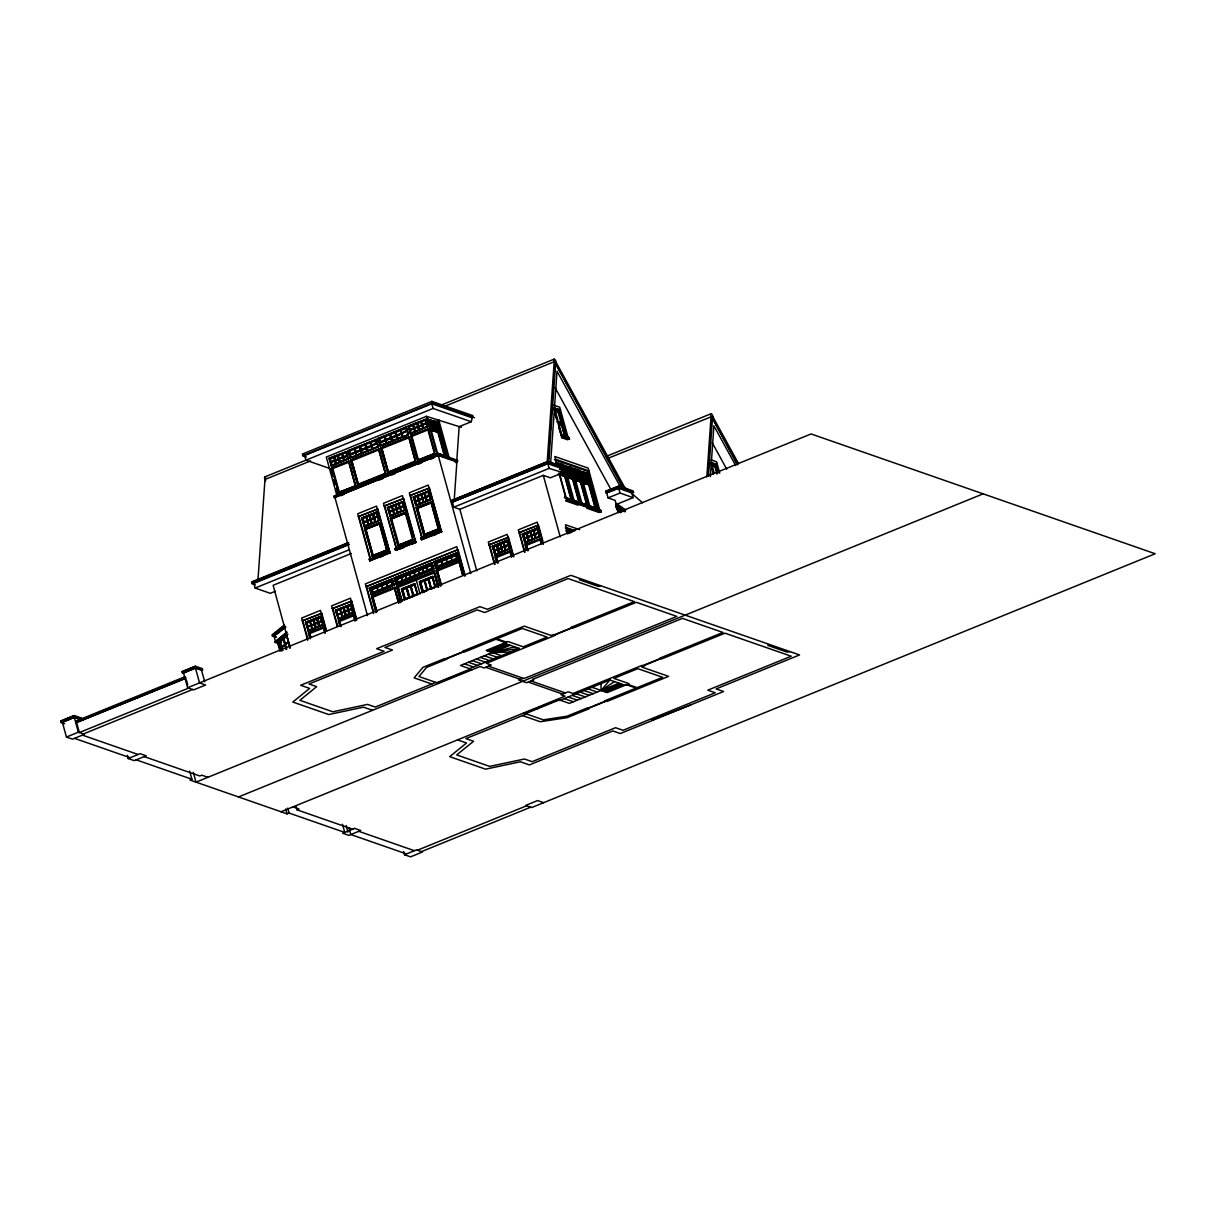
<?xml version="1.0" encoding="UTF-8"?>
<svg xmlns="http://www.w3.org/2000/svg" width="1216" height="1216" viewBox="0 0 1216 1216"><rect width="100%" height="100%" fill="white"/><g stroke="black" fill="none" stroke-linecap="round" stroke-linejoin="round"><path stroke-width="1.5" d="M257.868 581.415L264.966 479.484L310.536 460.925M454.237 499.806L456.882 461.928L438.246 455.453L334.947 497.496L367.49 615.63M455.286 462.582L457.474 461.685L457.566 460.378L436.62 452.975M457.566 460.378L456.775 460.697L459.146 426.664L471.261 421.739L472.842 415.614L431.878 401.356L302.374 454.07L302.845 455.772L306.356 457.003M547.215 461.806L554.192 361.745L443.764 406.706M548.112 462.597L548.492 457.003M549.009 449.555L549.662 440.238M550.179 432.774L550.833 423.457M551.486 414.139L552.125 404.822M552.657 397.374L553.295 388.056M553.949 378.738L554.602 369.421M548.705 462.354L555.59 363.584L622.987 487.89M550.59 463.433L557.019 371.199L621.406 488.68M706.861 476.778L711.056 416.358A2.386 0.882 67.9 0 1 711.238 413.79A2.386 0.882 67.9 0 1 713.017 416.921L713.062 417.407A2.386 0.882 67.9 0 1 711.254 416.784L607.65 458.462M708.274 469.847L709.08 458.493M709.597 450.923L710.266 441.454M710.782 433.884L711.406 425.098M708.442 475.973L712.454 418.198L737.246 464.755M710.357 476.642L713.898 425.813L735.665 465.515M600.962 683.65L601.145 690.46L609.9 680.002L625.085 685.292M284.468 624.781L272.065 634.828L272.369 635.892L275.865 637.108M274.147 634.311L282.568 627.502M272.369 635.892L284.757 625.845M284.757 626.878L272.946 636.424L284.574 626.24M285.441 626.909L273.995 636.166L275.409 641.288M277.43 633.749L285.851 626.924M286.839 632.016L275.318 641.759M286.824 632.442L274.892 641.866L278.601 643.933M275.135 642.717L286.778 633.278M279.908 651.153L277.415 642.154L287.964 634.311M279.984 641.592C290.837 628.52 269.83 655.439 285.106 644.526L283.526 638.719L286.961 636.226L283.526 638.719M281.504 647.155L285.106 644.526M288.101 641.82L285.046 644.282L288.496 641.79L286.566 636.257M282.462 650.59L281.686 647.809L288.283 642.474L289.818 648.037M601.145 690.46L614.46 681.583M302.845 455.772L432.349 403.058L474.498 417.726M471.55 417.605L431.771 403.758L304.638 455.498L305.93 460.18L330.235 468.646M264.89 476.885L433.063 408.439L471.261 421.739M440.177 405.521L554.116 359.146M461.472 427.333L426.436 416.328L326.314 457.079L336.938 495.642L342.213 493.483M328.898 458.402L346.438 451.653L348.49 459.101L331.451 466.032L328.898 458.402L346.438 451.653M347.913 450.665L350.466 458.295L347.913 450.665L376.474 439.417L378.526 446.88L352.23 457.581M377.963 438.429L380.517 446.059L377.963 438.429L406.022 427.014L408.166 433.154M407.998 426.208L425.539 419.444L427.591 426.907L410.567 433.838L407.998 426.208L425.539 419.444M348.414 450.832L376.474 439.417M378.465 438.611L406.524 427.196M436.833 421.876L427.044 419.216L436.833 421.876L438.885 429.339L429.096 426.679M331.147 461.806L330.19 458.979L334.035 457.566L334.795 460.317L331.147 461.806L334.795 460.317M334.446 457.246L337.987 455.954L338.747 458.706C334.658 464.375 333.64 452.808 335.403 460.074M339.355 458.462L338.398 455.635L341.742 454.282L342.714 457.094L339.158 458.386L342.714 457.094M342.35 454.024L346.013 452.55L346.97 455.362C342.76 461.426 341.438 449.601 343.307 456.851M349.205 451.242L354.266 449.175L355.224 452.002C348.217 459.937 348.825 445.831 350.162 454.07M354.874 448.932L359.83 447.062L360.59 449.829C353.932 457.398 354.434 443.627 355.832 451.759M360.24 446.758L365.226 444.874L365.986 447.625C359.282 455.24 359.814 441.438 361.198 449.57M365.621 444.554L370.591 442.685L371.351 445.451C364.678 453.021 365.195 439.25 366.594 447.382M371.944 445.193L370.986 442.381C389.105 436.21 361.441 451.379 376.808 443.065M379.255 439.006L384.514 437.03L385.274 439.782C378.267 447.701 378.875 433.595 380.213 441.834M384.91 436.711L389.667 434.766L390.64 437.593C383.967 445.162 384.484 431.391 385.882 439.523M390.275 434.522L395.261 432.638L396.021 435.404C389.333 443.004 389.85 429.202 391.233 437.35M395.671 432.334L400.626 430.464L401.386 433.215C394.729 440.785 395.246 427.014 396.629 435.146M401.994 432.972L401.037 430.145C419.155 423.974 391.476 439.143 406.858 430.844M410.248 429.613L409.29 426.786L413.151 425.372L413.911 428.123L410.248 429.613L413.911 428.123M414.519 427.88L413.546 425.053L417.103 423.761L417.863 426.512L414.519 427.88L417.863 426.512M417.514 423.442L420.858 422.074L421.815 424.901C417.711 430.57 416.708 419.003 418.471 426.269M422.226 424.582C431.756 419.611 420.113 428.822 421.466 421.83L425.114 420.341M428.29 422.727L430.175 423.381L429.415 420.63L429.78 423.548L432.227 424.095L431.467 421.344L429.339 420.903L431.467 421.344M335.206 459.998L338.747 458.706M343.11 456.79L346.97 455.362M349.965 453.994L355.224 452.002M355.634 451.683L360.59 449.829M360.985 449.51L365.986 447.625M366.381 447.306L371.351 445.451M380 441.773L385.274 439.782M385.67 439.462L390.64 437.593M391.035 437.274L396.021 435.404M396.431 435.085L401.386 433.215M418.258 426.193L421.815 424.901M331.117 462.384L334.978 460.97L335.738 463.722L332.074 465.211L331.33 462.46M335.373 460.651L338.93 459.359L339.69 462.11L336.133 463.402L335.373 460.651L336.133 463.402M339.34 459.04L342.684 457.687L343.642 460.499L340.298 461.867L339.538 459.116M343.292 457.429L344.25 460.256L343.292 457.429L346.94 455.939L348.49 459.101M350.147 454.647L355.406 452.656L356.166 455.407L350.892 457.398L350.147 454.647L350.892 457.398M355.802 452.337L360.772 450.467L361.532 453.218L356.562 455.088L355.802 452.337L356.562 455.088M361.167 450.148L366.153 448.278L366.913 451.03L361.927 452.914L361.167 450.148L361.927 452.914M366.563 447.959L371.518 446.09L372.278 448.841L367.323 450.71L366.563 447.959L367.323 450.71M377.948 446.546L372.886 448.598L371.929 445.77L376.99 443.718L378.526 446.88M380.182 442.411L385.442 440.42L386.202 443.186L380.942 445.162L380.182 442.411L380.942 445.162M385.852 440.116L390.807 438.246L391.567 440.998L386.612 442.867L385.852 440.116L386.612 442.867M391.218 437.927L396.203 436.042L396.963 438.794L391.978 440.678L391.218 437.927L391.978 440.678M396.614 435.723L401.569 433.869L402.329 436.62L397.374 438.49L396.614 435.723L397.374 438.49M401.964 433.55C414.641 425.63 403.089 443.49 402.177 433.61M410.233 430.19L414.078 428.777L414.838 431.528L411.19 433.002L410.43 430.251M414.489 428.458L418.046 427.166L418.806 429.917L415.446 431.27L414.686 428.518M418.441 426.846L421.998 425.554L422.758 428.306L419.201 429.598L418.441 426.846L419.201 429.598M422.393 425.235L423.366 428.062L422.393 425.235L426.056 423.746M431.376 421.618L433.519 422.058L433.869 424.977L432.136 424.369L431.376 421.618L433.519 422.058M433.428 422.332L435.723 422.834L436.073 425.737L435.313 422.986L433.428 422.332L434.188 425.083L436.468 425.585M429.962 424.202L430.722 426.953M430.662 424.141C434.553 424.749 431.482 431.011 430.662 424.141L432.41 424.749M430.084 423.654L432.227 424.095M344.052 460.18L347.898 458.766L345.922 451.47M423.153 427.986L427.014 426.573M432.136 424.369L434.279 424.81M330.95 465.865L347.7 458.706M349.965 458.113L378.024 446.698L375.972 439.25M380.015 445.892L408.576 434.644L382.265 445.345M410.05 433.656L427.09 426.725L425.038 419.277M432.318 425.022L434.446 425.463L434.811 428.382L433.078 427.774L432.318 425.022L434.446 425.463M434.37 425.737L436.65 426.223L437.41 428.974L436.255 426.39L434.37 425.737L435.115 428.488L434.766 425.57M331.527 467.993L349.068 461.229L355.878 485.944L338.838 492.875L331.527 467.993L349.068 461.229M350.558 460.241L379.118 449.008L385.928 473.708L357.869 485.123L350.558 460.241L379.118 449.008M380.593 448.02L409.169 436.772L380.593 448.02L387.904 472.902L381.11 448.187M417.453 460.499L434.994 453.735L417.453 460.499L410.643 435.784L428.184 429.035L434.507 451.972M410.643 435.784L428.184 429.035M439.478 431.467L429.674 428.807L439.478 431.467L446.287 456.167L436.483 453.507M355.878 485.944L339.264 491.978L332.819 468.57L348.855 462.202L355.3 485.61M351.85 460.834L358.294 484.242L351.85 460.834L378.693 449.905L385.335 473.374M381.885 448.598L408.941 437.745L415.188 461.077L388.33 472.006L381.885 448.598L388.33 472.006M434.401 453.401L418.38 459.77L411.935 436.362L427.758 429.932M433.078 427.774L432.714 424.855M429.765 429.719L438.353 432.41L444.798 455.818L437.851 453.705M431.406 430.297L438.353 432.41M358.294 484.242L385.138 473.313M338.337 492.693L355.376 485.762L348.566 461.062M357.352 484.956L385.928 473.708M387.402 472.72L415.963 461.487L389.667 472.188M345.724 492.054L350.983 489.911M354.51 488.482L389.637 474.179M393.148 472.75L401.918 469.178M405.445 467.75L410.704 465.606M414.215 464.178L437.061 454.89L426.436 416.328M438.535 455.103L334.05 497.633L333.64 496.143L438.125 453.614L438.535 455.103L457.474 461.685M554.435 407.862L553.432 408.257L560.5 409.974L554.435 407.862L562.522 437.243L561.534 437.654L567.598 439.766M340.86 495.702L344.371 494.258M379.498 479.97L383.01 478.542M391.795 474.97L395.306 473.526M418.137 464.238L421.663 462.81M430.434 459.238L433.945 457.809M555.332 410.339L559.299 411.266L562.658 423.502L557.019 421.982M555.241 411.251C560.166 409.822 565.334 427.713 558.22 422.058M558.995 423.639L562.962 424.582L566.337 436.818L560.682 435.298M561.822 425.57L564.802 436.392L561.822 425.57L558.904 424.566M377.811 509.063L358.431 516.572L377.811 509.063L390.047 552.763L369.679 560.819L369.208 559.117L389.485 551.471M403.636 498.56L384.256 506.054L403.636 498.56L415.872 542.245L415.097 540.436L395.033 548.598L395.504 550.301L415.872 542.245M429.461 488.042L410.081 495.55L429.461 488.042L440.648 528.686M569.498 439.219L562.218 437.137L562.354 435.191L562.81 436.894L569.498 439.219L569.027 437.517L560.819 434.705M561.062 435.951L561.746 435.434M377.598 521.39L364.374 526.771L361.532 518.077L376.398 512.027L378.784 519.019M387.357 507.574L402.724 501.691L405.08 510.203L390.199 516.268L387.357 507.574L402.724 501.691M413.182 497.055L428.549 491.173L413.182 497.055L416.024 505.75L413.683 497.238M361.532 518.077L376.899 512.194M362.824 518.67L366.138 517.469L367.034 520.737C362.581 526.224 362.216 513.456 363.934 521.998M366.548 517.15L369.542 516.086L370.454 519.354C366.153 524.354 366.062 511.997 367.658 520.494M371.062 519.095L369.953 515.766L372.962 514.687L373.859 517.97L370.865 519.034L373.859 517.97M373.373 514.368L376.671 513.182L377.568 516.45L374.467 517.712L373.373 514.368L374.467 517.712M389.758 511.495L388.649 508.151L391.962 506.966L392.859 510.234L389.561 511.419L392.859 510.234M393.482 509.975L392.373 506.631L395.367 505.567L396.264 508.835L393.27 509.914L396.264 508.835M395.778 505.248L398.787 504.184L399.684 507.452C395.382 512.453 395.291 500.095 396.887 508.592M400.094 507.133C407.877 503.318 397.526 510.72 399.198 503.865L402.298 502.603M414.474 497.633L417.787 496.447L418.684 499.715C414.23 505.202 413.866 492.434 415.583 500.977M419.292 499.472L418.198 496.128L420.994 494.988L422.089 498.332L419.094 499.396L422.089 498.332M421.602 494.745L424.597 493.666L425.509 496.949C421.207 501.934 421.116 489.577 422.712 498.074M426.117 496.69L425.022 493.346C436.954 488.938 420.478 501.57 429.02 495.353M568.13 437.654L569.027 437.517M363.736 521.938L367.034 520.737M367.445 520.418L370.454 519.354M374.27 517.651L377.37 516.374M396.69 508.516L399.684 507.452M415.37 500.916L418.684 499.715M422.499 498.013L425.509 496.949M363.918 522.591L367.217 521.406L368.114 524.674L364.815 525.859L363.918 522.591L364.815 525.859M367.627 521.086L370.622 520.007L371.534 523.29L368.539 524.354L367.627 521.086L368.539 524.354M371.047 519.688L374.042 518.624L374.938 521.892L371.944 522.956L371.245 519.764M374.452 518.305C378.313 513.714 380.76 522.606 375.349 521.573L374.452 518.305L375.349 521.573M389.743 512.088L393.042 510.887L393.938 514.155L390.64 515.356L389.941 512.149M393.452 510.568L396.446 509.504L397.358 512.772L394.349 513.836L393.65 510.644M396.857 509.185L399.866 508.106L400.763 511.389L397.769 512.453L396.857 509.185L397.769 512.453M400.277 507.786L401.371 511.13L400.277 507.786L403.378 506.525M415.553 501.57L418.866 500.384L419.763 503.652L416.465 504.838L415.553 501.57L416.465 504.838M419.277 500.05L422.271 498.986L423.183 502.254L420.174 503.333L419.474 500.126M422.682 498.666L425.691 497.602L426.588 500.87L423.594 501.934L422.682 498.666L423.594 501.934M430.312 499.366L426.998 500.551L426.102 497.283L429.4 496.082L430.905 499.7L417.681 505.081M401.174 511.07L405.08 510.203M363.873 526.604L379.255 520.722M389.698 516.086L404.563 510.036L402.222 501.509M415.522 505.567L430.388 499.518L428.047 491.006M364.466 528.747L379.848 522.865L364.466 528.747L372.537 556.366L387.402 550.316L380.35 524.689M397.845 545.68L413.227 539.813L397.845 545.68L390.29 518.229L405.673 512.346L412.726 537.974M423.67 535.177L439.052 529.294L423.67 535.177L416.115 507.726L431.482 501.843L438.55 527.47M390.29 518.229L405.673 512.346M416.115 507.726L431.482 501.843M365.773 529.325L379.605 523.838L365.773 529.325L372.962 555.454L386.81 549.982L379.331 522.682M391.598 518.822L405.43 513.334L391.598 518.822L398.985 545.026L412.634 539.463L398.985 545.026M417.407 508.303L431.254 502.816L417.407 508.303L424.612 534.432L438.459 528.96L424.612 534.432M452.489 502.512L453.781 507.194L459.846 509.306L543.278 475.35L550.362 477.812L562.278 472.963L560.986 468.282L547.838 463.691L451.881 502.299L451.41 500.597L547.945 461.29L562.324 466.306M253.384 581.658L348.718 542.853M252.046 583.634L348.582 544.342L348.126 542.64L251.575 581.932L252.046 583.634L255.33 584.774M451.881 502.299L548.416 463.007L562.795 468.008L559.512 469.33M349.19 544.555L253.84 583.361L255.132 588.042L270.317 593.332L275.424 591.25M556.578 464.102L558.661 464.527L556.898 464.208M255.132 588.042L348.749 549.951M453.781 507.194L549.13 468.388L565.668 473.419L563.297 464.801L555.97 462.247M560.348 465.105L558.57 464.786L560.348 465.105L560.865 468.616M560.257 465.378L562.172 465.743L563.099 469.087L561.169 468.722M556.442 463.159L563.297 464.801M571.14 467.537L563.327 465.561L571.14 467.537L573.511 476.14L572.523 476.55L570.152 467.932M351.348 553.478L273.129 585.306L290.198 648.006M564.802 466.959L566.124 470.136L564.3 469.802M565.09 467.066L566.762 467.339L567.583 470.942L569.255 471.23L568.328 467.886L565.09 467.066L566.018 470.41L567.69 470.683L566.018 470.41M561.047 469.254L562.263 472.705L563.798 473.237L563.282 469.726L561.351 469.361L563.282 469.726M566.656 467.598L568.328 467.886M568.222 468.145L570.046 468.479L570.562 471.99L569.149 471.489L568.222 468.145L570.046 468.479M564.315 465.15C566.443 479.18 570.182 474.316 564.482 470.455M562.263 472.705L564.194 473.07M567.112 474.392L568.784 474.666L567.112 474.392L566.58 470.881L567.872 471.322L568.678 474.939M567.583 470.942L569.255 471.23M566.185 471.048L567.872 471.322M568.146 471.428L569.438 471.869L570.35 475.213L569.073 474.772L568.146 471.428L569.438 471.869M572.645 469.695L573.572 473.039M569.149 471.489L570.958 471.823M573.861 473.13L575.533 473.419L573.861 473.13L573.329 469.634L574.606 470.075L575.426 473.678L577.098 473.966L576.171 470.622L574.499 470.334L576.171 470.622M605.826 456.578L710.995 413.759M569.316 472.127L571.14 472.462L571.657 475.973L570.243 475.471L569.316 472.127L571.14 472.462M572.934 469.786L574.606 470.075M576.065 470.881L577.889 471.215L578.406 474.711L576.977 474.225L576.065 470.881L577.889 471.215M572.873 468.89L578.983 470.258L581.506 479.104L583.042 479.636M559.406 473.921L566.261 475.547L572.979 499.928L567.583 498.803M558.022 474.316L565.136 476.49L571.505 499.594L564.376 497.405M587.328 473.176L578.998 471.018L587.328 473.176L589.699 481.779L582.844 480.153M372.962 555.454L387.402 550.316M573.754 473.678L575.062 476.854C569.301 474.438 581.461 481.11 575.305 474.225L574.028 473.769L575.715 474.058L576.521 477.66L577.798 478.101L577.281 474.605L575.594 474.316L578.983 475.198L579.5 478.709L578.086 478.207L577.159 474.863L578.983 475.198M572.052 475.806L569.954 475.38L569.027 472.036M372.02 556.198L386.901 550.134M575.426 473.678L577.098 473.966M581.537 475.806L581.02 472.31L579.09 471.93M576.977 474.225L578.801 474.559M581.324 472.416L584.379 473.48L585.306 476.809L583.528 476.505L582.692 472.887L581.324 472.416L582.236 475.745L583.619 476.231L582.236 475.745M420.858 538.095L441.226 530.024L441.697 531.726L421.329 539.798L420.858 538.095L427.409 536.028M369.208 559.117L370.105 558.98L357.671 513.806L376.534 506.114L389.956 553.174M395.033 548.598L396.446 548.644L384.758 506.236M415.401 540.542L398.164 547.945M372.339 558.448L387.767 552.17M430.844 534.645L439.417 531.149M574.53 476.505L573.542 476.9L581.354 478.876L574.53 476.505L572.158 467.886L578.983 470.258M554.359 459.754L587.754 471.382L588.954 470.911L555.56 459.283M369.679 560.819L390.047 552.763M395.504 550.301L415.568 542.138M421.329 539.798L441.697 531.726M582.601 473.161L584.379 473.48M584.288 473.738L586.218 474.118L586.735 477.614L585.2 477.082L584.288 473.738L586.218 474.118M379.666 557.369L383.101 555.97M400.338 548.948L403.773 547.55M412.346 544.054L415.781 542.67L402.359 495.611L383.496 503.287L396.918 550.346M433.033 535.648L436.453 534.25M567.994 476.9L574.104 478.283L580.564 503.044L587.191 505.05L580.822 481.962L574.606 479.788M567.918 477.766L572.979 479.226L579.348 502.314L572.736 500.323M576.521 477.66L578.193 477.949M581.947 481.019L574.119 479.043L581.947 481.019L588.666 505.4M580.184 475.912L582.114 476.292L582.95 479.894L584.714 480.214L581.111 479.256M578.086 478.207L579.895 478.542M583.802 476.87C579.728 475.593 586.598 477.63 584.622 480.487L586.401 480.806L585.474 477.462L583.71 477.143L585.474 477.462M583.528 476.505L585.306 476.809M585.2 477.082L587.13 477.447M585.382 477.721L587.313 478.101L587.83 481.597L586.31 481.065L585.382 477.721L587.313 478.101M581.385 479.636L589.699 481.779M574.21 479.955L580.822 481.962M584.622 480.487L586.401 480.806M583.437 482.281L590.292 483.922L597.01 508.303L596.022 508.714L588.681 506.16L589.669 505.75L582.966 481.369L590.292 483.922M583.726 483.269L589.167 484.865L595.536 507.954L588.407 505.78M564.65 497.785L565.638 497.374L558.919 472.994M566.109 498.575L600.704 510.173L601.175 511.875L566.565 500.278L566.413 498.682M601.175 511.875L567.173 500.034L565.683 500.87L577.995 505.157M458.022 549.632L366.138 586.644L458.022 549.632L464.922 574.682M605.69 491.294L618.792 485.959L633.171 490.96L633.642 492.662L619.263 487.662L606.161 492.997L605.69 491.294L618.214 486.658L629.721 490.671M392.57 586.127L371.473 594.715L369.208 588.149L392.054 578.846L394.334 585.413L392.145 579.895L370.485 588.711L372.096 593.91L370.485 588.711M395.322 578.603L396.933 583.802L395.322 578.603L431.878 563.738L434.051 569.24L396.31 584.607L394.045 578.041L431.786 562.674L433.61 567.644M433.778 561.868L457.125 552.748L458.888 559.132L436.042 568.434L433.778 561.868L457.125 552.748M369.208 588.149L392.57 579.029M394.045 578.041L432.288 562.856M435.054 562.446L456.912 553.69L435.054 562.446L436.666 567.629L435.252 562.506M370.698 588.787L392.145 579.895M395.519 578.679L431.878 563.738M616.056 504.579L633.126 497.633L631.834 492.936L618.686 488.361L606.161 492.997M371.169 589.73L392.449 581.066M396.006 579.622L432.166 564.908M435.723 563.449L457.003 554.8M371.214 589.912L392.494 581.248M396.051 579.789L432.212 565.075M435.769 563.631L457.049 554.967M372.005 592.8L393.239 583.969M396.842 582.692L432.972 567.796M436.559 566.519L457.794 557.688M321.754 613.335L302.374 620.844L321.754 613.335L326.618 631.013M351.743 601.13L332.363 608.638L351.743 601.13L356.607 618.792M508.47 537.335L489.09 544.844L508.47 537.335L513.821 556.776M538.46 525.13L519.095 532.623L538.46 525.13L542.853 541.029M371.898 593.834L393.558 585.018M396.735 583.726L433.276 568.845M436.453 567.553L458.888 559.132M370.971 594.533L393.817 585.23L392.054 578.846M395.808 584.425L433.55 569.073L431.786 562.674M435.526 568.252L458.386 558.965L456.623 552.566M606.298 491.507L608.061 497.891L619.978 493.042L633.126 497.633M64.646 723.733L61.21 722.532L60.8 721.042L74.282 715.555L81.153 717.942L81.578 719.446L78.204 720.814M181.974 671.718L195.457 666.231L202.327 668.633L202.738 670.122L195.867 667.721L182.385 673.208L181.974 671.718L195.457 666.231L195.867 667.721M322.392 624.583L323.198 624.994L308.317 631.043L305.474 622.349L320.34 616.299L322.726 623.291M335.464 610.143L338.322 618.838L335.464 610.143L350.846 604.261L353.187 612.788L339.963 618.169M492.191 546.349L507.057 540.299L492.191 546.349L495.049 555.043L508.258 549.662M539.114 536.362L539.904 536.773L525.038 542.838L522.181 534.143L537.062 528.078L539.433 535.07M305.474 622.349L320.842 616.466M335.966 610.31L350.846 604.261M522.181 534.143L537.563 528.261M61.21 722.532L74.693 717.045L81.578 719.446M80.393 719.614L74.313 717.501L62.396 722.35L66.439 737.048L72.519 739.161L84.436 734.312L78.356 732.199L66.439 737.048M195.487 668.177L183.57 673.041L187.614 687.724L193.694 689.852L205.61 684.988L199.53 682.875L195.487 668.177L201.552 670.29L204.698 681.72M306.766 622.942L310.08 621.741L310.977 625.009L307.678 626.21L306.766 622.942L310.08 621.741M310.49 621.422L313.485 620.358L314.382 623.626C310.886 627.76 308.423 619.658 313.485 620.358M313.895 620.038L316.89 618.959L317.802 622.242L314.807 623.306L313.895 620.038L316.89 618.959M317.315 618.64L320.614 617.454L317.315 618.64L318.41 621.984L317.513 618.716M336.771 610.721L340.07 609.535L340.966 612.803C337.136 617.287 334.582 608.79 340.07 609.535M340.48 609.216L343.474 608.152L344.386 611.42C340.875 615.539 338.413 607.438 343.474 608.152M343.9 607.818L346.894 606.754L343.9 607.818L344.994 611.162L344.098 607.894M347.305 606.434L350.603 605.249L347.305 606.434L348.414 609.778L347.502 606.51M493.498 546.926L496.797 545.741L497.694 549.009L494.395 550.194L493.498 546.926L496.797 545.741M497.207 545.422L500.202 544.342L497.207 545.422L498.317 548.766L497.42 545.482M500.627 544.023L503.622 542.959L504.518 546.227L501.524 547.306L500.627 544.023L503.622 542.959M504.032 542.64L507.33 541.454L504.032 542.64L505.142 545.984L508.242 544.722L507.133 541.378M523.488 534.721L526.786 533.535L527.698 536.803L524.385 537.989L523.488 534.721L526.786 533.535M527.212 533.201C536.484 527.09 518.989 539.418 531.103 535.405L529.994 532.076M530.617 531.818L533.611 530.754L534.508 534.022L531.514 535.086L530.617 531.818L533.611 530.754M534.022 530.434C543.309 524.035 525.95 537.107 538.232 532.517L537.122 529.173M375.957 612.636L371.564 596.661L394.41 587.374L398.818 601.738M400.839 602.695L396.386 586.553L434.127 571.201L438.596 585.717M440.526 586.37L436.118 570.38L458.964 561.093L462.901 573.694M371.564 596.661L394.911 587.541M396.386 586.553L434.644 571.368M436.118 570.38L459.466 561.26M376.808 611.678L372.841 597.238L394.501 588.422L398.468 602.862M441.378 585.398L437.395 570.958L459.055 562.142L462.536 574.773M402.01 601.297L398.179 587.389L434.142 572.903L437.973 586.811M318.212 621.923L321.313 620.646M344.797 611.101L347.791 610.022L346.697 606.693M348.202 609.702L351.302 608.441M498.104 548.69L501.114 547.626L500.004 544.282M75.863 721.118L185.106 676.658L185.516 678.148L76.274 722.623L75.863 721.118L78.052 721.118M307.846 626.863L311.159 625.678L312.056 628.946L308.758 630.131L307.846 626.863L311.159 625.678M311.57 625.358L314.564 624.279L315.476 627.562C311.965 631.682 309.502 623.58 314.564 624.279M314.974 623.96L317.984 622.896L318.881 626.164L315.886 627.228L314.974 623.96L317.984 622.896M318.394 622.577L321.693 621.376L318.394 622.577L319.489 625.921L318.592 622.653M337.85 614.658L341.149 613.457L342.061 616.74C338.23 621.209 335.662 612.727 341.149 613.457M341.559 613.138L344.569 612.074L345.466 615.342C341.97 619.476 339.507 611.374 344.569 612.074M344.979 611.754L347.974 610.69L344.979 611.754L346.074 615.098L345.177 611.83M348.384 610.371L351.698 609.17L348.384 610.371L349.494 613.715L348.582 610.432M494.578 550.863L497.876 549.662L498.788 552.946L495.474 554.131L494.578 550.863L497.876 549.662M498.286 549.343L501.296 548.279L498.286 549.343L499.396 552.687L498.499 549.419M501.706 547.96L504.701 546.896L505.598 550.164L502.603 551.228L501.706 547.96L504.701 546.896M505.111 546.577C514.398 540.178 497.04 553.25 509.322 548.644L507.057 540.299M524.567 538.658L527.881 537.457L528.778 540.725L525.464 541.926L524.567 538.658L527.881 537.457M528.291 537.138C537.563 531.012 520.068 543.354 532.182 539.342L531.088 535.998M531.696 535.754L534.69 534.675L535.602 537.958L532.593 539.022L531.696 535.754L534.69 534.675M535.101 534.356C544.388 527.972 527.03 541.044 539.311 536.438L538.217 533.094M711.299 462.475L710.311 462.87L717.379 464.588L711.299 462.475L714.157 472.857M404.442 599.838L401.462 589.046L414.58 583.71L417.863 594.609M422.317 592.557L419.353 581.765L432.47 576.43L435.738 587.328M401.462 589.046L414.884 583.817M419.353 581.765L432.774 576.536M79.785 720.419L93.662 714.765M97.128 713.351L131.814 699.23M137.013 697.118L143.959 694.29M149.158 692.178L156.089 689.35M159.554 687.937L164.768 685.824M169.966 683.711L176.898 680.884M180.363 679.47L185.577 677.358M402.557 589.562L406.433 588.134L408.971 597.375L405.11 598.804L402.557 589.562L406.433 588.134M406.828 587.814L410.4 586.522L406.828 587.814L409.579 597.132L407.041 587.89M410.795 586.203L414.671 584.774L410.795 586.203L413.546 595.521L411.008 586.279M420.432 582.282L424.308 580.853L420.432 582.282L423.183 591.584L420.645 582.342M424.718 580.534L428.275 579.242L430.814 588.483L427.257 589.775L424.718 580.534L428.275 579.242M428.686 578.922L432.546 577.509L435.085 586.75L431.224 588.164L428.686 578.922L432.546 577.509M76.274 722.623L185.926 678.285M600.704 510.173L600.582 512.118M279.422 642.094L277.415 642.154M319.291 625.845L322.605 624.659M345.876 615.022L348.87 613.958L347.776 610.614M349.281 613.639L352.397 612.378M499.198 552.611L502.193 551.547L501.083 548.203M307.815 630.876L322.681 624.811L320.34 616.299M337.805 618.655L353.187 612.788M494.532 554.861L509.413 548.811M524.537 542.655L539.402 536.606L537.062 528.078M600.278 512.012L599.078 512.498L586.781 508.212M712.211 464.953L716.163 465.88L718.094 472.872M712.12 465.865L715.434 466.716L716.923 472.127M309.913 638.506L308.408 633.019L323.274 626.954L325.295 632.624M339.918 626.301L338.398 620.798L353.278 614.749L355.285 620.418M496.645 562.506L495.125 557.004L510.006 550.954L511.51 554.8M525.13 544.798L540.497 538.916L525.13 544.798L526.634 550.286M308.408 633.019L323.775 627.137M338.398 620.798L353.78 614.931M495.125 557.004L510.507 551.137M310.673 637.078L309.715 633.597L323.35 628.049M341.149 626.62L339.705 621.391L353.339 615.843M497.876 562.826L496.432 557.597L510.066 552.049L511.51 557.262M527.866 550.605L526.422 545.391L540.071 539.828L541.226 543.385M409.382 597.056L412.938 595.764L410.187 586.446M413.349 595.445L417.21 594.016L414.458 584.714M422.986 591.523L426.862 590.094L424.11 580.792M187.614 687.724L811.087 433.945L1155.2 553.736L531.726 807.53L525.662 805.418L537.578 800.569L543.643 802.682M409.564 597.71L413.121 596.402L409.762 597.77M188.632 688.089L79.374 732.549L76.669 722.76M83.418 733.962L192.675 689.487M128.182 758.541L140.098 753.692L146.178 755.805L134.246 760.654L128.182 758.541L127.285 755.273M580.306 578.618L579.333 579.774L598.561 586.477L600.537 585.656M445.588 658.768L463.478 651.502M446.105 658.95L463.98 651.67M488.209 651.138L506.084 643.857M490.23 651.837L508.106 644.571M510.127 645.27L460.469 665.486L469.574 668.648M189.65 771.066L191.9 779.228L189.924 780.034L287.082 813.869L289.074 813.048L344.736 832.428L342.486 824.266M435.814 682.404L375.242 707.058L367.597 704.398L332.789 711.77L299.85 700.31L316.677 686.675L309.031 684L392.464 650.043L384.97 647.444L477.174 609.9L484.667 612.514L568.1 578.558L634.311 601.601L571.277 627.258L573.314 627.958L636.333 602.315L676.81 616.406L526.862 677.434L518.502 679.911L526.604 682.738L533.733 679.835L532.517 679.41L682.465 618.366L722.942 632.457L659.923 658.114L661.945 658.814L724.964 633.171L791.175 656.214L707.758 690.171L715.236 692.786L623.033 730.314L615.554 727.715L532.122 761.672L524.476 759.012L489.668 766.384L456.714 754.923L473.556 741.289L465.91 738.614L526.482 713.959M504.062 643.158L519.247 648.447L469.026 668.876L471.854 669.864M436.742 682.723L469.954 669.21M554.222 634.813L572.098 627.532M554.724 634.995L572.599 627.714M437.684 683.058L470.896 669.53M238.503 796.951L983.136 493.848M281.002 811.756L565.06 696.13L561.017 694.716L568.146 691.813L572.994 693.5L642.048 665.395L644.07 666.094L641.774 667.037L668.587 676.37L606.966 701.45L604.945 700.75L662.598 677.282L637.792 668.648L613.882 678.391L629.067 683.666L607.21 692.573L592.025 687.283M524.613 713.321L557.825 699.793M642.762 665.638L660.638 658.358M525.54 713.64L558.752 700.127M643.264 665.821L661.139 658.54M609.9 680.002L559.694 700.446L556.867 699.458M296.111 806.558L297.008 809.826L298.999 809.005L292.919 806.892M619.02 683.179L569.362 703.395L560.242 700.218M603.166 691.159L621.042 683.878M605.188 691.858L623.063 684.593M587.784 708.274L605.659 700.994M588.286 708.457L606.161 701.176M769.819 644.602L767.843 645.407L787.071 652.095L790.066 651.639M404.487 854.742L416.404 849.878L422.469 851.99L410.552 856.854L404.487 854.742L403.59 851.474M417.407 850.242L526.665 805.767M421.466 851.641L530.708 807.181M60.8 721.042L74.282 715.555L74.693 717.045M510.294 652.08L492.252 652.551L514.687 646.851M492.252 652.551L519.247 648.447M286.9 635.983L288.435 641.546M288.602 642.2L290.153 646.35M285.289 645.179L286.049 649.374M281.686 647.809L282.842 650.56M77.566 717.759L81.153 717.942M553.66 405.08L559.74 407.208L568.602 439.356M710.539 459.694L716.619 461.806L719.766 473.237M559.299 411.266L554.238 409.503L557.126 419.991M716.163 465.88L711.117 464.117L713.518 472.857M555.636 411.084L558.554 412.102M712.515 465.698L715.434 466.716M557.156 421.39L561.534 422.91M557.612 421.739L562.658 423.502M562.962 424.582L557.901 422.818L560.789 433.306M559.299 424.399L562.218 425.418M561.275 435.054L566.337 436.818M563.783 466.306L565.212 466.792M571.626 469.026L573.04 469.528M579.485 471.778L581.02 472.31M427.53 419.976L429.415 420.63M552.307 463.706L547.367 461.989L451.41 500.597M559.892 467.978L561.26 468.449M563.099 469.087L561.564 468.555L560.652 465.211M564.71 469.65L566.124 470.136M580.412 475.106L581.932 475.638M560.059 468.616L561.442 469.087M564.878 470.288L566.306 470.79M572.721 473.024L574.15 473.51M580.579 475.76L582.114 476.292M428.473 423.381L430.358 424.034M421.466 421.83L422.423 424.658M561.275 471.884L565.668 473.419M573.511 476.14L565.698 474.179L570.821 475.958M438.885 429.339L430.084 426.269L428.032 418.821M560.986 471.96L562.37 472.431M565.805 473.632L567.218 474.134M588.225 481.445L586.705 480.913L585.778 477.569M560.591 472.112L561.959 472.598M426.816 426.497L427.591 426.907M417.103 423.761L417.666 426.436M560.394 473.51L566.261 475.547M574.104 478.283L567.279 475.912L573.998 500.293L572.994 500.688L579.819 503.074L573.116 478.694M558.418 474.149L565.136 476.49M566.762 477.067L572.979 479.226M582.449 482.524L589.167 484.865M413.151 425.372L413.698 428.047M418.046 427.166L418.806 429.917M414.078 428.777L414.838 431.528M608.061 497.891L615.144 500.369L618.518 512.605M400.626 430.464L401.189 433.139M401.569 433.869L402.329 436.62M395.261 432.638L395.823 435.328M396.203 436.042L396.963 438.794M564.771 497.253L597.01 508.303M446.287 456.167L437.486 453.112L430.677 428.397M585.96 505.202L580.838 503.424L581.841 503.014L575.122 478.633M456.274 460.53L449.266 458.082L438.657 419.535M384.514 437.03L385.062 439.706M385.442 440.42L386.202 443.186M370.591 442.685L371.138 445.375M371.518 446.09L372.278 448.841M365.226 444.874L365.773 447.564M366.153 448.278L366.913 451.03M359.83 447.062L360.392 449.753M360.772 450.467L361.532 453.218M579.698 529.69L565.455 524.734L567.826 534.006M566.215 527.501L575.122 530.602M565.227 527.896L574.089 530.982M566.002 528.93L571.322 530.769M572.067 532.213L565.835 530.784L571.079 532.608M566.626 532.03L569.939 533.186M337.987 455.954L338.55 458.645M334.035 457.566L334.598 460.256M338.93 459.359L339.69 462.11M334.978 460.97L335.738 463.722M424.597 493.666L425.296 496.873M534.508 534.022L533.414 530.678M425.691 497.602L426.588 500.87M531.514 535.086L530.814 531.894M417.787 496.447L418.486 499.654M535.602 537.958L534.493 534.614M527.698 536.803L526.589 533.459M532.593 539.022L531.894 535.815M418.866 500.384L419.763 503.652M524.385 537.989L523.686 534.797M528.778 540.725L527.668 537.381M525.464 541.926L524.765 538.718M526.422 545.391L528.063 550.681M399.198 503.865L400.292 507.209M395.367 505.567L396.066 508.774M391.962 506.966L392.662 510.158M504.518 546.227L503.424 542.883M396.446 509.504L397.358 512.772M501.524 547.306L500.825 544.099M393.042 510.887L393.938 514.155M505.598 550.164L504.503 546.82M497.694 549.009L496.599 545.665M502.603 551.228L501.904 548.036M494.395 550.194L493.696 547.002M441.606 532.152L428.184 485.093L409.321 492.784L421.754 537.958M498.788 552.946L497.678 549.602M495.474 554.131L494.775 550.924M372.962 514.687L373.662 517.894M496.432 557.597L498.074 562.886M369.542 516.086L370.242 519.278M374.042 518.624L374.938 521.892M370.622 520.007L371.534 523.29M437.395 570.958L441.575 585.458M434.142 572.903L437.775 586.735M435.085 586.75L432.349 577.433M431.224 588.164L428.883 578.998M430.814 588.483L428.078 579.166M427.257 589.775L424.916 580.61M398.179 587.389L402.207 601.373M408.971 597.375L406.22 588.058M405.11 598.804L402.754 589.623M447.123 620.008L448.126 620.358L409.382 635.375M690.84 704.854L652.08 719.857L653.098 720.222M497.344 638.993L506.464 642.17M627.502 684.304L636.622 687.481M496.341 639.403L505.461 642.58M626.498 684.714L635.618 687.891M372.841 597.238L377.021 611.739M501.357 655.713L486.187 650.438L508.03 641.546L523.214 646.821L547.124 637.093L522.333 628.459L464.694 651.928L462.658 651.214L524.278 626.134L551.106 635.466L553.402 634.539L555.423 635.238L486.385 663.343L491.234 665.03L484.09 667.934L480.046 666.535L195.989 782.146L193.298 772.358M488.285 654.162L497.39 657.339M588.058 688.894L597.162 692.071M484.302 655.789L493.422 658.95M584.09 690.521L593.195 693.682M480.335 657.4L489.44 660.577M580.108 692.132L589.213 695.309M344.386 611.42L343.277 608.076M476.368 659.011L485.473 662.188M576.141 693.743L585.246 696.92M340.966 612.803L339.872 609.459M345.466 615.342L344.356 611.998M472.386 660.638L481.506 663.799M488.452 666.155L522.865 678.148M530.966 680.96L565.379 692.938M572.158 695.37L581.278 698.546M342.061 616.74L340.951 613.396M485.686 667.295L520.098 679.273M528.2 682.085L562.598 694.062M468.418 662.249L477.523 665.426M568.191 696.981L577.296 700.158M464.436 663.86L473.556 667.037M564.224 698.607L573.329 701.769M317.802 622.242L316.692 618.898M314.807 623.306L314.108 620.099M314.382 623.626L313.287 620.282M318.881 626.164L317.771 622.82M310.977 625.009L309.867 621.665M315.886 627.228L315.187 624.036M315.476 627.562L314.366 624.218M307.678 626.21L306.979 623.002M312.056 628.946L310.962 625.602M448.674 677.874L449.616 678.194M536.545 708.457L537.472 708.776M308.758 630.131L308.058 626.939M309.715 633.597L310.87 637.154M438.642 683.392L418.942 676.522L426.558 667.432L446.804 659.194L444.782 658.494L422.894 667.402L414.124 677.859L431.832 684.015M523.655 712.986L543.354 719.842L566.823 716.27L587.07 708.031L589.091 708.73L567.203 717.638L540.223 721.742L522.5 715.586M272.779 635.786L276.26 637.002M372.522 710.296L363.538 707.165L328.73 714.552L292.813 702.042L309.654 688.408L300.671 685.277L384.089 651.32L376.61 648.706L479.894 606.662L487.388 609.277L570.821 575.32L799.55 654.938L716.118 688.91L723.611 691.509L620.312 733.552L612.834 730.953L529.401 764.91L520.418 761.778L485.61 769.166L449.677 756.656L466.518 743.022L457.535 739.89M207.906 777.298L201.841 775.185L199.85 775.99L144.187 756.61M82.445 735.118L138.107 754.498M297.008 809.826L352.686 829.206M358.75 831.318L414.413 850.698M74.495 738.355L130.173 757.735M136.238 759.848L191.9 779.228M406.463 853.921L350.801 834.541L349.007 828.02M616.451 503.515L625.784 510.006M615.98 505.126L625.039 511.541M615.858 505.324L625.13 511.769M615.782 505.947L623.58 511.465M615.539 506.981L621.832 511.571M617.272 508.683L621.71 511.769M616.406 509.048L620.859 512.134M617.561 509.96L620.646 512.103M617.439 510.158L620.525 512.301M617.53 510.659L620.494 512.726M621.361 484.394L626.985 489.288M631.21 492.951L642.474 502.725M713.032 417.058L738.416 463.372M712.454 418.198L737.838 464.512M712.211 442.685L726.727 469.163M556.153 362.444L625.982 489.82M555.59 363.584L623.58 487.646M555.043 387.539L610.675 489.03M716.376 464.983L718.291 471.914M715.57 466.123L717.501 473.115M715.038 466.883L717.014 474.088M712.044 468.798L713.534 474.21M618.792 485.959L619.263 487.662M618.686 488.361L619.978 493.042M599.807 510.31L588.194 468.13L554.785 456.502L557.034 464.649M587.754 471.382L598.606 510.796M586.34 473.571L588.711 482.19M589.304 484.318L596.022 508.714M585.808 474.27L586.735 477.614M586.918 478.253L587.83 481.597M588.772 485.017L595.141 508.121M584.683 473.586L585.61 476.915M583.984 473.632L584.896 476.976M585.078 477.614L586.006 480.958M582.996 472.994L583.923 476.338M584.106 476.976L585.018 480.32M582.297 473.054L583.224 476.398M583.391 477.037L584.318 480.381M582.418 476.398L583.346 479.742M581.719 476.444L582.631 479.788M580.002 470.622L582.373 479.226M579.485 472.75L580.898 477.918M582.92 485.26L588.21 504.412M577.995 470.668L580.366 479.286M580.944 481.414L587.662 505.795M568.434 437.76L568.906 439.462M577.494 471.367L578.406 474.711M578.588 475.365L579.5 478.709M580.427 482.114L586.781 505.218M576.46 470.714L577.387 474.058M577.554 474.696L578.482 478.04M559.512 410.37L566.656 436.331M575.776 470.774L576.703 474.118M576.87 474.772L577.798 478.101M558.691 411.51L562.066 423.746M562.37 424.825L565.729 437.061M574.894 470.166L575.822 473.51M575.989 474.164L576.916 477.493M574.21 470.242L575.138 473.571M558.159 412.27L561.138 423.077M573.329 469.634L574.256 472.963M574.423 473.617L575.35 476.961M574.606 480.776L576.05 486.005M577.007 489.486L579.88 499.943M555.165 414.185L556.654 419.596M558.843 427.5L560.333 432.896M569.65 468.646L570.562 471.99M570.745 472.629L571.657 475.973M572.584 479.393L578.953 502.482M568.617 467.993L569.544 471.337M569.711 471.975L570.638 475.319M567.933 468.054L568.86 471.398M567.051 467.446L567.978 470.79M566.367 467.506L567.294 470.85M567.477 471.489L568.389 474.833M565.486 466.898L566.413 470.242M566.58 470.881L567.507 474.225M564.27 469.011L565.212 472.446M567.249 479.788L570.122 490.246M562.309 465.211L564.68 473.814M565.273 475.958L571.976 500.338M562.871 469.893L563.798 473.237M564.741 476.657L571.11 499.746M561.746 469.194L562.674 472.538M566.702 498.332L567.173 500.034M559.497 473.602L566.869 500.384M547.945 461.29L548.416 463.007M547.838 463.691L549.13 468.388M543.278 475.35L560.226 536.879M543.309 544.388L537.198 522.181L518.32 529.857L524.446 552.064M539.995 538.749L541.5 544.236M522.698 534.31L525.038 542.838M525.631 544.981L527.136 550.468M519.597 532.806L524.947 552.246M513.319 556.594L507.209 534.386L488.33 542.062L494.441 564.27M508.03 542.169L509.914 548.994L508.212 545.315M510.006 550.954L511.51 556.442M492.693 546.516L495.049 555.043M495.626 557.186L497.146 562.674M489.607 545.011L494.958 564.452M437.258 420.098L447.883 458.66M431.878 401.356L432.349 403.058M431.771 403.758L433.063 408.439M459.846 509.306L476.794 570.836M435.845 422.286L437.897 429.734M438.49 431.862L445.284 456.578M437.958 432.577L444.402 455.985M433.823 422.165L434.583 424.916M433.124 422.226L433.869 424.977M434.051 425.63L434.811 428.382M431.771 421.45L432.531 424.202M431.072 421.511L431.832 424.262M432.014 424.916L432.759 427.667M429.734 420.736L430.494 423.502M438.246 455.453L470.79 573.587M427.682 428.853L434.477 453.568M464.907 576.293L456.745 546.683L365.378 583.878L373.525 613.487M458.964 561.093L462.87 575.29M456.699 553.63L458.113 558.737M455.833 554.329L457.14 559.102M455.635 554.405L456.958 559.178M450.969 556.305L452.109 561.154M440.922 529.918L441.393 531.635M429.02 492.875L430.905 499.7M430.981 501.661L438.55 529.112M431.057 502.755L438.262 528.884M446.226 558.235L447.351 563.084M408.515 426.375L410.567 433.838M411.145 435.966L417.954 460.666M409.64 438.535L415.477 459.709M406.022 427.014L408.074 434.462M408.652 436.59L415.462 461.305M441.469 560.166L442.776 564.938M441.271 560.242L442.594 565.014M436.62 562.142L437.927 566.914M436.422 562.218L437.745 566.99M435.48 562.598L436.802 567.386M434.279 562.05L436.042 568.434M436.62 570.562L440.542 584.759M417.62 508.379L424.81 534.508M434.127 571.201L438.581 587.343M416.617 507.893L424.186 535.344M430.966 564.437L432.288 569.225M430.783 564.528L432.09 569.301M410.582 495.718L422.271 538.126M432.47 576.43L435.434 587.222M426.679 566.185L428.002 570.958M426.527 566.246L427.834 571.034M422.438 567.918L423.746 572.69M422.271 567.978L423.594 572.751M405.156 512.179L412.726 539.63M418.182 569.65L419.49 574.423M418.015 569.711L419.338 574.484M419.657 581.871L422.621 592.663M413.926 571.383L415.249 576.156M413.774 571.444L415.082 576.217M416.267 580.184L420.098 594.092M378.617 448.826L385.411 473.541M414.58 583.71L417.559 594.502M409.67 573.116L410.993 577.889M409.518 573.177L410.826 577.95M387.858 507.741L390.199 516.268M390.792 518.411L398.362 545.862M405.43 574.849L406.737 579.622M405.262 574.91L406.585 579.682M395.337 548.705L395.808 550.407M401.766 589.152L404.746 599.944M396.918 578.299L398.24 583.072M389.272 550.939L389.743 552.657M396.72 578.375L398.042 583.163M395.762 578.77L397.085 583.543M376.398 512.027L378.738 520.539M394.546 578.208L396.31 584.607M396.902 586.735L400.854 601.084M379.407 523.777L386.612 549.906M394.41 587.374L398.802 603.349M391.263 580.61L392.586 585.382M391.081 580.686L392.388 585.458M386.414 582.57L387.737 587.358M386.232 582.662L387.539 587.434M351.059 460.423L357.869 485.123M381.657 584.516L382.979 589.289M381.474 584.592L382.797 589.365M365.97 529.401L373.175 555.53M362.034 518.259L364.374 526.771M364.967 528.914L372.537 556.366M358.933 516.754L370.622 559.147M369.512 559.223L369.983 560.926M376.914 586.446L378.222 591.219M376.717 586.522L378.039 591.295M372.05 588.422L373.19 593.271M370.926 588.878L372.248 593.651M369.725 588.316L371.473 594.715M372.066 596.843L375.486 609.262M366.639 586.826L373.54 611.876M329.399 458.584L331.451 466.032M332.044 468.16L338.838 492.875M330.554 469.148L332.5 476.216M333.473 479.742L334.932 485.032M335.905 488.558L337.364 493.863M356.592 620.388L350.482 598.181L331.603 605.872L337.227 626.301M350.33 604.094L352.686 612.606M353.278 614.749L354.981 621.133M338.899 620.981L340.419 626.468M332.88 608.806L337.744 626.483M326.116 630.83L320.477 610.386L301.614 618.078L307.724 640.285M323.274 626.954L324.991 633.338M305.976 622.531L308.317 631.043M308.91 633.186L310.43 638.674M302.875 621.026L307.739 638.689M346.119 825.558L347.913 832.094M283.906 638.689L285.441 644.252M286.778 649.086L285.228 644.936L286.444 649.344M283.191 638.993L284.726 644.556M280.364 641.562L281.899 647.125M279.467 641.197L281.717 649.39M278.494 641.288L281.2 651.107M287.721 808.154L289.074 813.048M285.73 808.959L287.082 813.869M186.382 679.911L187.72 684.821M74.313 717.501L78.356 732.199M265.757 480.837A2.386 0.882 67.9 0 1 265.149 479.894L264.906 479.332A2.386 0.882 67.9 0 1 264.632 477.128A2.386 0.882 67.9 0 1 265.757 477.371M408.956 597.953L405.278 599.442L408.956 597.953M417.194 594.594L413.531 596.098L417.194 594.594M426.831 590.672L423.153 592.177L426.831 590.672M435.07 587.328L431.406 588.818L435.07 587.328M354.662 828.385L342.745 833.249L348.825 835.362L360.742 830.498L354.662 828.385M554.374 362.17L554.116 361.593A2.386 0.882 67.9 0 1 554.374 359.176A2.386 0.882 67.9 0 1 556.153 362.307L556.183 362.794A2.386 0.882 67.9 0 1 554.374 362.17M402.481 581.354L401.174 576.566L402.329 581.415"/></g></svg>
